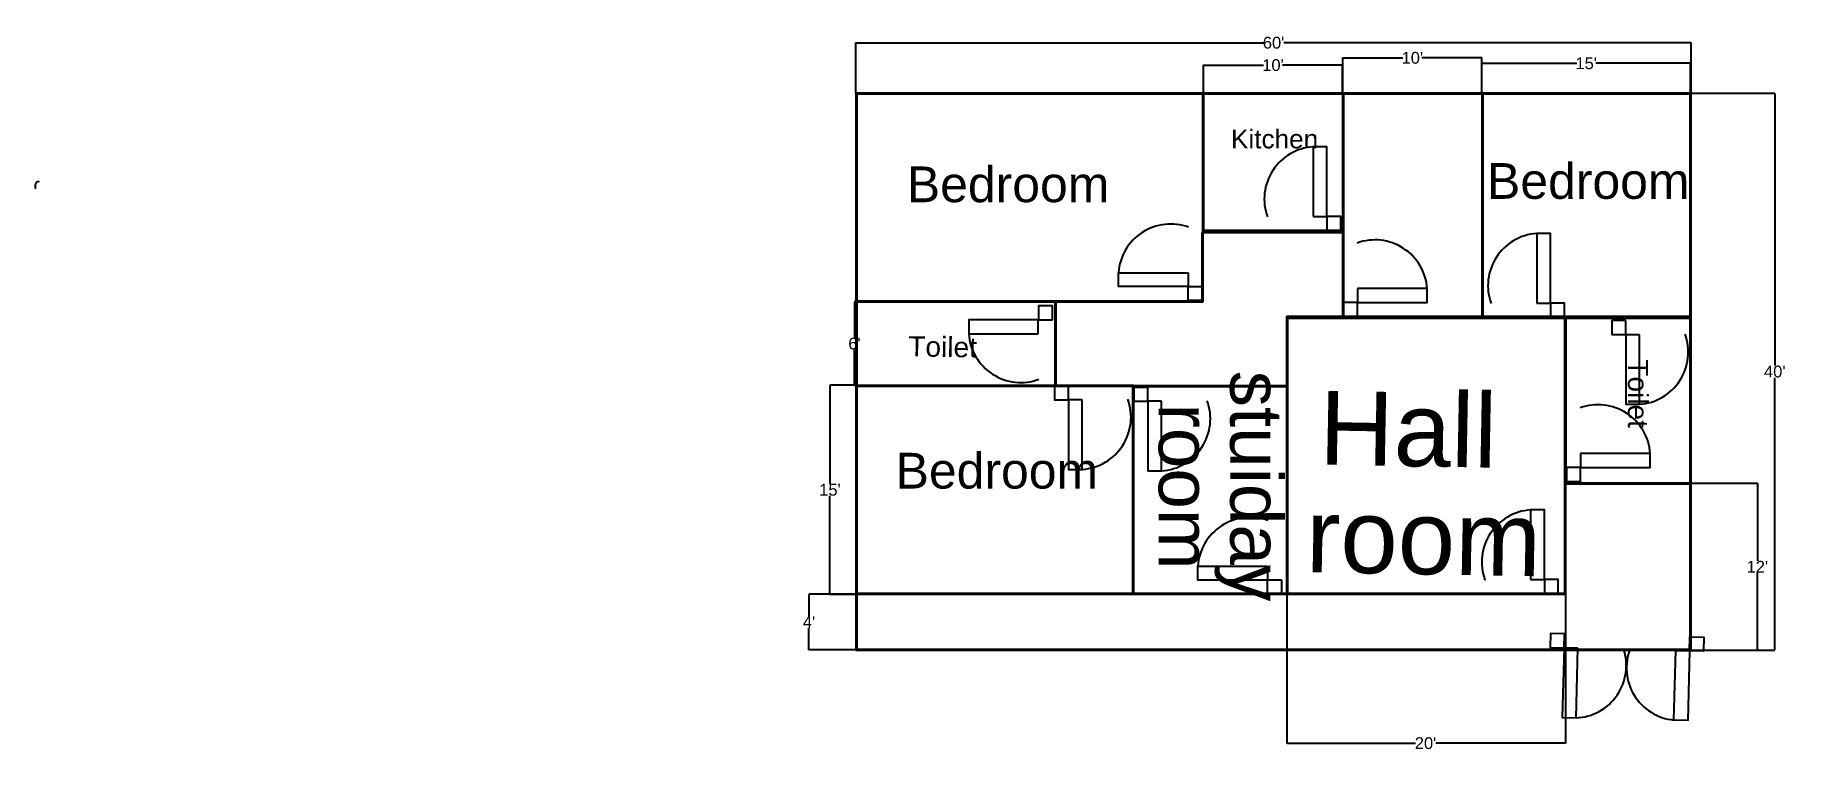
# Model space of a CAD drawing. Header units: inches. Extents: x -695 to 814, y -70 to 547.
import ezdxf

# ---------------------------------------------------------------- set-up
doc = ezdxf.new("R2010")
doc.units = ezdxf.units.IN
doc.header["$MEASUREMENT"] = 0
doc.layers.add('door', color=6, linetype='Continuous')
doc.styles.get("Standard").update_dxf_attribs({"font": 'arial.ttf'})
doc.dimstyles.get("Standard").update_dxf_attribs({"dimtxt": 10.18, "dimasz": 0.18, "dimexe": 0.18, "dimexo": 0.0625, "dimgap": 0.09, "dimtad": 0, "dimtih": 1, "dimtoh": 1, "dimdec": 0, "dimzin": 0, "dimdsep": 46, "dimlunit": 3, "dimtxsty": 'Standard', "dimcen": 0.09, "dimadec": 0, "dimazin": 0, "dimtfac": 1, "dimtdec": 0, "dimtofl": 0, "dimtmove": 0, "dimatfit": 3, "dimfxl": 1, "dimtolj": 1, "dimtzin": 0, "dimarcsym": 0})

# ---------------------------------------------------------------- blocks, each defined once
blk = doc.blocks.new('*D7')
at = {"color": 0, "lineweight": -2, "transparency": 16777216}
for p, q in [((12.4, 497.2), (12.4, 540.7)), ((12.6, 540.5), (363.6, 540.5)), ((732.2, 540.5), (381.2, 540.5)), ((732.4, 497.2), (732.4, 540.7))]:
    blk.add_line(p, q, dxfattribs=at)
at = {"color": 0, "transparency": 16777216}
for points in [[(12.6, 540.5), (12.6, 540.5), (12.4, 540.5)], [(732.2, 540.5), (732.2, 540.5), (732.4, 540.5)]]:
    blk.add_solid(points, dxfattribs=at)
at = {"layer": 'Defpoints', "color": 0, "transparency": 16777216}
for p in [(12.4, 540.5), (12.4, 497.1), (732.4, 497.1)]:
    blk.add_point(p, dxfattribs=at)
at = {"color": 0, "transparency": 16777216, "insert": (372.4, 540.5), "char_height": 10.18, "attachment_point": 5}
blk.add_mtext("\\A1;60'", dxfattribs=at)
blk = doc.blocks.new('*D8')
at = {"color": 0, "lineweight": -2, "transparency": 16777216}
for p, q in [((732.5, 497.1), (804.6, 497.1)), ((804.4, 496.9), (804.4, 262.4)), ((804.4, 17.3), (804.4, 251.8)), ((732.5, 17.1), (804.6, 17.1))]:
    blk.add_line(p, q, dxfattribs=at)
at = {"color": 0, "transparency": 16777216}
for points in [[(804.4, 496.9), (804.5, 496.9), (804.4, 497.1)], [(804.4, 17.3), (804.5, 17.3), (804.4, 17.1)]]:
    blk.add_solid(points, dxfattribs=at)
at = {"layer": 'Defpoints', "color": 0, "transparency": 16777216}
for p in [(732.4, 497.1), (804.4, 497.1), (732.4, 17.1)]:
    blk.add_point(p, dxfattribs=at)
at = {"color": 0, "transparency": 16777216, "insert": (804.4, 257.1), "char_height": 10.18, "attachment_point": 5}
blk.add_mtext("\\A1;40'", dxfattribs=at)
blk = doc.blocks.new('*D10')
at = {"color": 0, "lineweight": -2, "transparency": 16777216}
for p, q in [((732.7, 161), (789.6, 161)), ((789.4, 160.8), (789.4, 94.1)), ((789.4, 17), (789.4, 83.7)), ((732.7, 16.9), (789.6, 16.9))]:
    blk.add_line(p, q, dxfattribs=at)
at = {"color": 0, "transparency": 16777216}
for points in [[(789.4, 160.8), (789.4, 160.8), (789.4, 161)], [(789.4, 17), (789.4, 17), (789.4, 16.9)]]:
    blk.add_solid(points, dxfattribs=at)
at = {"layer": 'Defpoints', "color": 0, "transparency": 16777216}
for p in [(732.6, 161), (789.4, 161), (732.6, 16.9)]:
    blk.add_point(p, dxfattribs=at)
at = {"color": 0, "transparency": 16777216, "insert": (789.4, 88.9), "char_height": 10.18, "attachment_point": 5}
blk.add_mtext("\\A1;12'", dxfattribs=at)
blk = doc.blocks.new('*D11')
at = {"color": 0, "lineweight": -2, "transparency": 16777216}
for p, q in [((12, 65.2), (-28.3, 65.2)), ((-28.1, 65), (-28.1, 46.4)), ((-28.1, 17.4), (-28.1, 36)), ((12, 17.2), (-28.3, 17.2))]:
    blk.add_line(p, q, dxfattribs=at)
at = {"color": 0, "transparency": 16777216}
for points in [[(-28.2, 65), (-28.1, 65), (-28.1, 65.2)], [(-28.2, 17.4), (-28.1, 17.4), (-28.1, 17.2)]]:
    blk.add_solid(points, dxfattribs=at)
at = {"layer": 'Defpoints', "color": 0, "transparency": 16777216}
for p in [(-28.1, 65.2), (12.1, 65.2), (12.1, 17.2)]:
    blk.add_point(p, dxfattribs=at)
at = {"color": 0, "transparency": 16777216, "insert": (-28.1, 41.2), "char_height": 10.18, "attachment_point": 5}
blk.add_mtext("\\A1;4'", dxfattribs=at)
blk = doc.blocks.new('*D12')
at = {"color": 0, "lineweight": -2, "transparency": 16777216}
for p, q in [((383.9, 64.9), (383.9, -63.4)), ((623.9, 64.9), (623.9, -63.4)), ((384.1, -63.2), (494.6, -63.2)), ((623.8, -63.2), (512.2, -63.2))]:
    blk.add_line(p, q, dxfattribs=at)
at = {"color": 0, "transparency": 16777216}
for points in [[(384.1, -63.2), (384.1, -63.2), (383.9, -63.2)], [(623.8, -63.2), (623.8, -63.2), (623.9, -63.2)]]:
    blk.add_solid(points, dxfattribs=at)
at = {"layer": 'Defpoints', "color": 0, "transparency": 16777216}
for p in [(383.9, 64.9), (623.9, 64.9), (383.9, -63.2)]:
    blk.add_point(p, dxfattribs=at)
at = {"color": 0, "transparency": 16777216, "insert": (503.4, -63.2), "char_height": 10.18, "attachment_point": 5}
blk.add_mtext("\\A1;20'", dxfattribs=at)
blk = doc.blocks.new('*D13')
at = {"color": 0, "lineweight": -2, "transparency": 16777216}
for p, q in [((551.9, 497.4), (551.9, 523)), ((552.1, 522.8), (633.7, 522.8)), ((731.7, 522.8), (650.2, 522.8)), ((731.9, 497.4), (731.9, 523))]:
    blk.add_line(p, q, dxfattribs=at)
at = {"color": 0, "transparency": 16777216}
for points in [[(552.1, 522.9), (552.1, 522.8), (551.9, 522.8)], [(731.7, 522.9), (731.7, 522.8), (731.9, 522.8)]]:
    blk.add_solid(points, dxfattribs=at)
at = {"layer": 'Defpoints', "color": 0, "transparency": 16777216}
for p in [(551.9, 522.8), (551.9, 497.3), (731.9, 497.3)]:
    blk.add_point(p, dxfattribs=at)
at = {"color": 0, "transparency": 16777216, "insert": (641.9, 522.8), "char_height": 10.18, "attachment_point": 5}
blk.add_mtext("\\A1;15'", dxfattribs=at)
blk = doc.blocks.new('*D15')
at = {"color": 0, "lineweight": -2, "transparency": 16777216}
for p, q in [((432, 497), (432, 527.7)), ((432.1, 527.5), (483.7, 527.5)), ((551.8, 527.5), (500.2, 527.5)), ((552, 497), (552, 527.7))]:
    blk.add_line(p, q, dxfattribs=at)
at = {"color": 0, "transparency": 16777216}
for points in [[(432.1, 527.6), (432.1, 527.5), (432, 527.5)], [(551.8, 527.6), (551.8, 527.5), (552, 527.5)]]:
    blk.add_solid(points, dxfattribs=at)
at = {"layer": 'Defpoints', "color": 0, "transparency": 16777216}
for p in [(432, 527.5), (432, 496.9), (552, 496.9)]:
    blk.add_point(p, dxfattribs=at)
at = {"color": 0, "transparency": 16777216, "insert": (492, 527.5), "char_height": 10.18, "attachment_point": 5}
blk.add_mtext("\\A1;10'", dxfattribs=at)
blk = doc.blocks.new('*D18')
at = {"color": 0, "lineweight": -2, "transparency": 16777216}
for p, q in [((311.9, 497.1), (311.9, 521.4)), ((312.1, 521.2), (363.6, 521.2)), ((431.7, 521.2), (380.1, 521.2)), ((431.9, 497.1), (431.9, 521.4))]:
    blk.add_line(p, q, dxfattribs=at)
at = {"color": 0, "transparency": 16777216}
for points in [[(312.1, 521.3), (312.1, 521.2), (311.9, 521.2)], [(431.7, 521.3), (431.7, 521.2), (431.9, 521.2)]]:
    blk.add_solid(points, dxfattribs=at)
at = {"layer": 'Defpoints', "color": 0, "transparency": 16777216}
for p in [(311.9, 521.2), (311.9, 497.1), (431.9, 497.1)]:
    blk.add_point(p, dxfattribs=at)
at = {"color": 0, "transparency": 16777216, "insert": (371.9, 521.2), "char_height": 10.18, "attachment_point": 5}
blk.add_mtext("\\A1;10'", dxfattribs=at)
blk = doc.blocks.new('*D19')
at = {"color": 0, "lineweight": -2, "transparency": 16777216}
for p, q in [((12.6, 245.3), (-10.2, 245.3)), ((-10, 245.1), (-10, 160.5)), ((-10, 65.2), (-10, 149.9)), ((12.6, 65), (-10.2, 65))]:
    blk.add_line(p, q, dxfattribs=at)
at = {"color": 0, "transparency": 16777216}
for points in [[(-10, 245.1), (-9.9, 245.1), (-10, 245.3)], [(-10, 65.2), (-9.9, 65.2), (-10, 65)]]:
    blk.add_solid(points, dxfattribs=at)
at = {"layer": 'Defpoints', "color": 0, "transparency": 16777216}
for p in [(-10, 245.3), (12.6, 245.3), (12.6, 65)]:
    blk.add_point(p, dxfattribs=at)
at = {"color": 0, "transparency": 16777216, "insert": (-10, 155.2), "char_height": 10.18, "attachment_point": 5}
blk.add_mtext("\\A1;15'", dxfattribs=at)
blk = doc.blocks.new('*D21')
at = {"color": 0, "lineweight": -2, "transparency": 16777216}
for p, q in [((12.3, 317.2), (10.9, 317.2)), ((11.1, 317), (11.1, 286.5)), ((11.1, 245.3), (11.1, 275.9)), ((12.3, 245.2), (10.9, 245.2))]:
    blk.add_line(p, q, dxfattribs=at)
at = {"color": 0, "transparency": 16777216}
for points in [[(11.1, 317), (11.1, 317), (11.1, 317.2)], [(11.1, 245.3), (11.1, 245.3), (11.1, 245.2)]]:
    blk.add_solid(points, dxfattribs=at)
at = {"layer": 'Defpoints', "color": 0, "transparency": 16777216}
for p in [(11.1, 317.2), (12.4, 317.2), (12.4, 245.2)]:
    blk.add_point(p, dxfattribs=at)
at = {"color": 0, "transparency": 16777216, "insert": (11.1, 281.2), "char_height": 10.18, "attachment_point": 5}
blk.add_mtext("\\A1;6'", dxfattribs=at)

msp = doc.modelspace()

# ---------------------------------------------------------------- linework, layer by layer
for p, q in [((311, 497.1), (311, 377.1)), ((311.9, 497.1), (311.9, 377.1)), ((431.9, 497.2), (431.9, 305.2)), ((432.8, 497.2), (432.8, 305.2)), ((551.9, 497.1), (551.9, 305)), ((552.8, 497.1), (552.8, 305)), ((311.9, 378.9), (431.9, 378.9)), ((311.9, 378), (431.9, 378)), ((310.7, 317.2), (310.7, 377.1)), ((311.6, 317.2), (311.6, 377.1)), ((311.9, 377.1), (431.9, 377.1)), ((12.4, 318.1), (311.6, 318.1)), ((12.4, 317.2), (311.6, 317.2)), ((184.2, 245.2), (184.2, 318)), ((185.1, 245.2), (185.1, 318)), ((383.9, 64.9), (383.9, 304.9)), ((383.9, 304.9), (731.9, 304.9)), ((383.9, 304), (731.9, 304)), ((383.9, 303.1), (731.9, 303.1)), ((384.8, 64.9), (384.8, 304.9)), ((623.6, 160.9), (623.6, 304.7)), ((624.5, 160.9), (624.5, 304.7)), ((252, 245.2), (12, 245.2)), ((252, 244.3), (12, 244.3)), ((251.1, 185.2), (251.1, 245.2)), ((251.9, 245.2), (383.9, 245.2)), ((251.9, 244.3), (383.9, 244.3)), ((252, 185.2), (252, 245.2)), ((251.1, 65.2), (251.1, 185.2)), ((252, 65.2), (252, 185.2)), ((623.5, 65.2), (623.5, 161.2)), ((624.4, 65.2), (624.4, 161.2)), ((624.4, 161.2), (732.4, 161.2)), ((624.4, 160.3), (732.4, 160.3)), ((12.4, 66.1), (624.4, 66.1)), ((12.4, 65.2), (624.4, 65.2))]:
    msp.add_line(p, q)
for points in [[(12.4, 17.1), (732.4, 17.1), (732.4, 497.1), (12.4, 497.1)], [(13.3, 18), (731.5, 18), (731.5, 496.2), (13.3, 496.2)]]:
    msp.add_lwpolyline(points, close=True)
at = {"layer": 'door'}
for points in [[(406.4, 390.9), (418.4, 390.9), (418.4, 450.9), (406.4, 450.9)], [(418.4, 378.8), (430.4, 378.8), (430.4, 390.8), (418.4, 390.8)], [(599.2, 316.2), (611.2, 316.2), (611.2, 376.2), (599.2, 376.2)], [(298.8, 342.3), (298.8, 330.3), (238.8, 330.3), (238.8, 342.3)], [(310.8, 330.3), (310.8, 318.3), (298.8, 318.3), (298.8, 330.3)], [(444.8, 328.6), (444.8, 316.6), (504.8, 316.6), (504.8, 328.6)], [(181.7, 301.7), (181.7, 313.7), (169.7, 313.7), (169.7, 301.7)], [(432.7, 316.6), (432.7, 304.6), (444.7, 304.6), (444.7, 316.6)], [(611.2, 304.1), (623.2, 304.1), (623.2, 316.1), (611.2, 316.1)], [(169.6, 289.7), (169.6, 301.7), (109.6, 301.7), (109.6, 289.7)], [(675.9, 301), (663.9, 301), (663.9, 289), (675.9, 289)], [(687.9, 288.9), (675.9, 288.9), (675.9, 228.9), (687.9, 228.9)], [(195.5, 244.9), (183.5, 244.9), (183.5, 232.9), (195.5, 232.9)], [(264, 243.5), (252, 243.5), (252, 231.5), (264, 231.5)], [(207.5, 232.8), (195.5, 232.8), (195.5, 172.8), (207.5, 172.8)], [(275.9, 231.5), (263.9, 231.5), (263.9, 171.5), (275.9, 171.5)], [(637.1, 186.5), (637.1, 174.5), (697.1, 174.5), (697.1, 186.5)], [(625, 174.5), (625, 162.5), (637, 162.5), (637, 174.5)], [(593.8, 77.9), (605.8, 77.9), (605.8, 137.9), (593.8, 137.9)], [(367.2, 89.4), (367.2, 77.4), (307.2, 77.4), (307.2, 89.4)], [(379.2, 77.5), (379.2, 65.5), (367.2, 65.5), (367.2, 77.5)], [(605.8, 65.8), (617.8, 65.8), (617.8, 77.8), (605.8, 77.8)], [(623.1, 31), (611.1, 31.3), (610.8, 19.3), (622.8, 19)], [(634.8, 18.6), (622.8, 18.9), (621.2, -41), (633.2, -41.4)], [(719, 16.8), (731, 16.5), (729.4, -43.5), (717.4, -43.2)], [(731.3, 28.5), (743.3, 28.2), (743, 16.2), (731, 16.5)]]:
    msp.add_lwpolyline(points, close=True, dxfattribs=at)
for centre, radius, start, end in [((409.5, 405.9), 45.1, 93.9768, 200.0534), ((-691.4, 417.1), 3.87, 94.8925, 212.868), ((283.7, 339.2), 45.1, 69.9466, 176.0232), ((459.8, 325.5), 45.1, 3.9768, 110.0534), ((602.3, 331.2), 45.1, 93.9768, 200.0534), ((154.6, 292.8), 45.1, 183.9768, 290.0534), ((684.8, 273.9), 45.1, 273.9768, 20.0534), ((204.4, 217.8), 45.1, 273.9768, 20.0534), ((272.8, 216.5), 45.1, 273.9768, 20.0534), ((652.1, 183.4), 45.1, 3.9768, 110.0534), ((597, 92.9), 45.1, 93.9768, 200.0534), ((352.1, 86.3), 45.1, 69.9466, 176.0232), ((631.3, 3.7), 45.1, 272.4708, 18.5474), ((721.7, 1.7), 45.1, 158.4407, 264.5172)]:
    msp.add_arc(centre, radius, start, end, dxfattribs=at)

# ---------------------------------------------------------------- texts
for s, height, p in [('Kitchen', 16.13, (335.7, 449.5)), ('Bedroom', 30.79, (556.4, 406)), ('Bedroom', 30.79, (56.3, 403.1)), ('Bedroom', 30.79, (46.6, 156.3))]:
    msp.add_text(s, height=height).set_placement(p)
for s, height, rotation, p in [('Toilet', 17.32, 358.9574, (57.4, 270.3)), ('Toilet', 17.32, 270, (677.9, 267.7)), ('stuiday', 44.95, 270, (335, 258)), ('Hall', 63.67, 358.9594, (411.3, 177)), ('room', 44.95, 270, (273.4, 229.5)), ('room', 63.67, 358.9594, (399.9, 84.3))]:
    msp.add_text(s, height=height, rotation=rotation).set_placement(p)

# ---------------------------------------------------------------- dimensions: what is measured, and where the dimension line sits
for base, p1, p2, picture, middle in [((12.4, 540.5), (732.4, 497.1), (12.4, 497.1), '*D7', (372.4, 540.5)), ((432, 527.5), (552, 496.9), (432, 496.9), '*D15', (492, 527.5)), ((551.9, 522.8), (731.9, 497.3), (551.9, 497.3), '*D13', (641.9, 522.8)), ((311.9, 521.2), (431.9, 497.1), (311.9, 497.1), '*D18', (371.9, 521.2))]:
    dim = msp.add_linear_dim(base=base, p1=p1, p2=p2, dimstyle='Standard')
    dim.commit()
    dim.dimension.update_dxf_attribs({"geometry": picture, "text_midpoint": middle})
for base, p1, p2, picture, middle in [((804.4, 497.1), (732.4, 17.1), (732.4, 497.1), '*D8', (804.4, 257.1)), ((11.1, 317.2), (12.4, 245.2), (12.4, 317.2), '*D21', (11.1, 281.2)), ((-10, 245.3), (12.6, 65), (12.6, 245.3), '*D19', (-10, 155.2)), ((789.4, 161), (732.6, 16.9), (732.6, 161), '*D10', (789.4, 88.9)), ((-28.1, 65.2), (12.1, 17.2), (12.1, 65.2), '*D11', (-28.1, 41.2))]:
    dim = msp.add_linear_dim(base=base, p1=p1, p2=p2, angle=90, dimstyle='Standard')
    dim.commit()
    dim.dimension.update_dxf_attribs({"geometry": picture, "text_midpoint": middle})
dim = msp.add_linear_dim(base=(383.9, -63.2), p1=(623.9, 64.9), p2=(383.9, 64.9), dimstyle='Standard')
dim.commit()
dim.dimension.update_dxf_attribs({"geometry": '*D12', "text_midpoint": (503.4, -63.2), "dimtype": 160})

doc.saveas('drawing.dxf')
